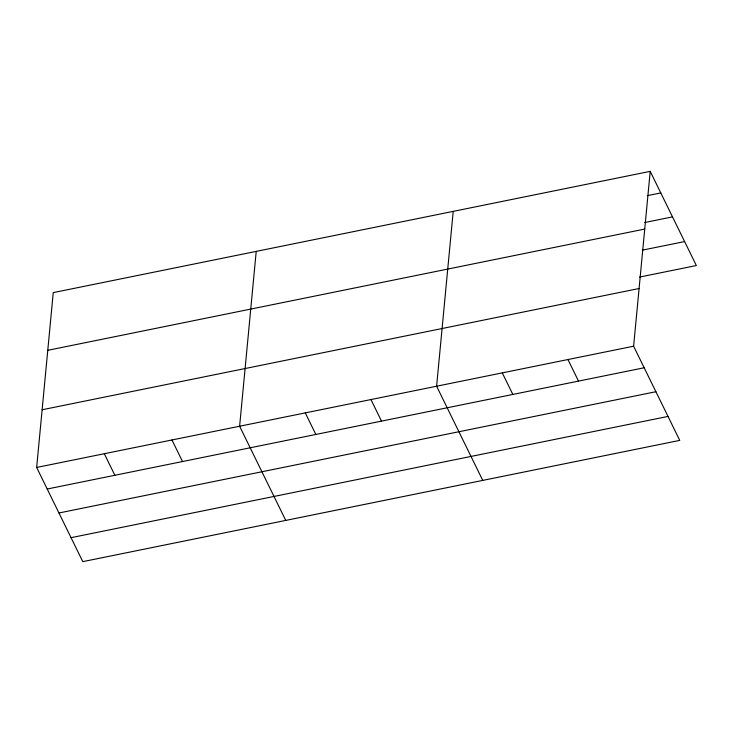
<?xml version="1.0" encoding="UTF-8"?>
<svg xmlns="http://www.w3.org/2000/svg" width="733" height="733" viewBox="0 0 733 733"><rect width="100%" height="100%" fill="white"/><g stroke="black" fill="none" stroke-linecap="round" stroke-linejoin="round"><path stroke-width="1.1" d="M650.208 171.357L633.614 346.205L679.748 440.386L82.792 561.643L36.65 467.462L53.252 292.614L650.208 171.357L696.35 265.538L639.588 277.065M256.22 251.382L239.618 426.24L285.751 520.412M453.214 211.37L436.611 386.218L482.754 480.399M647.413 195.629L660.772 192.916M644.692 222.53L672.509 216.876M47.773 350.31L644.738 229.062M642.319 250.164L684.613 241.569M42.129 409.765L639.094 288.509M36.65 467.462L633.614 346.205M47.205 489.021L644.17 367.764M58.952 512.981L655.916 391.724M71.046 537.674L668.01 416.417M567.947 359.546L578.502 381.096M502.279 372.886L512.843 394.436M370.953 399.558L381.508 421.118M305.285 412.899L315.841 434.449M171.962 439.974L182.517 461.533M104.306 453.718L114.861 475.277"/></g></svg>
